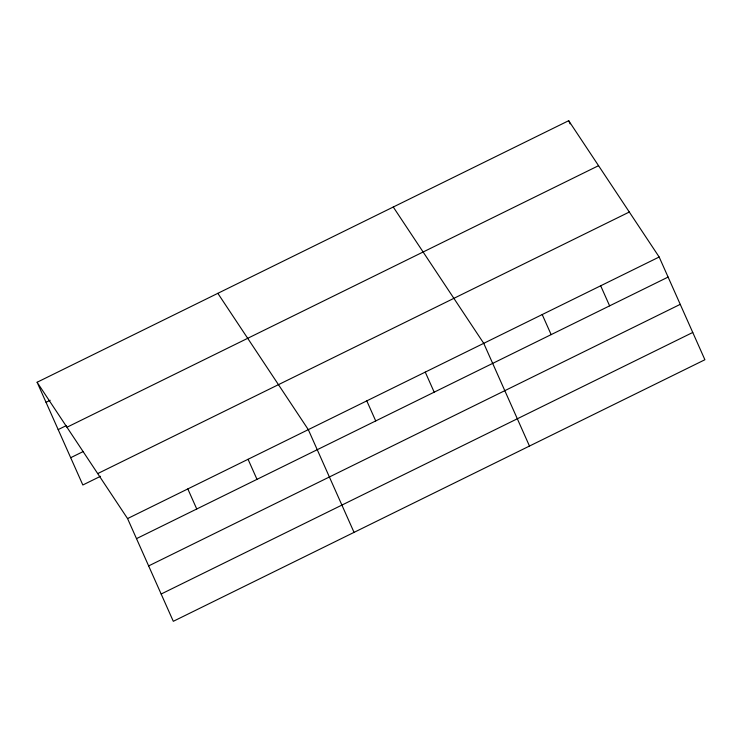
<?xml version="1.0" encoding="UTF-8"?>
<svg xmlns="http://www.w3.org/2000/svg" width="742" height="742" viewBox="0 0 742 742"><rect width="100%" height="100%" fill="white"/><g stroke="black" fill="none" stroke-linecap="round" stroke-linejoin="round"><path stroke-width="1.11" d="M37.1 382.26L568.697 120.696L659.165 257.01L704.9 359.74L173.303 621.304L127.568 518.575L37.1 382.26L82.835 484.99L100.495 476.299M46.032 402.322L50.187 400.281M58.182 429.599L66.483 425.509M66.956 427.244L598.553 165.679M70.694 457.703L83.16 451.572M97.712 473.591L629.309 212.026M127.568 518.575L659.165 257.01M136.5 538.636L668.097 277.081M148.65 565.914L680.238 304.359M161.162 594.017L692.759 332.462M393.269 207.018L483.738 343.333L529.473 446.053M217.842 293.331L308.31 429.646L354.045 532.366M568.697 120.696L570.106 123.868M600.686 285.791L609.618 305.852M542.216 314.562L551.148 334.623M425.259 372.104L434.191 392.166M366.789 400.875L375.721 420.937M248.06 459.289L256.992 479.351M187.819 488.932L196.751 508.993"/></g></svg>
